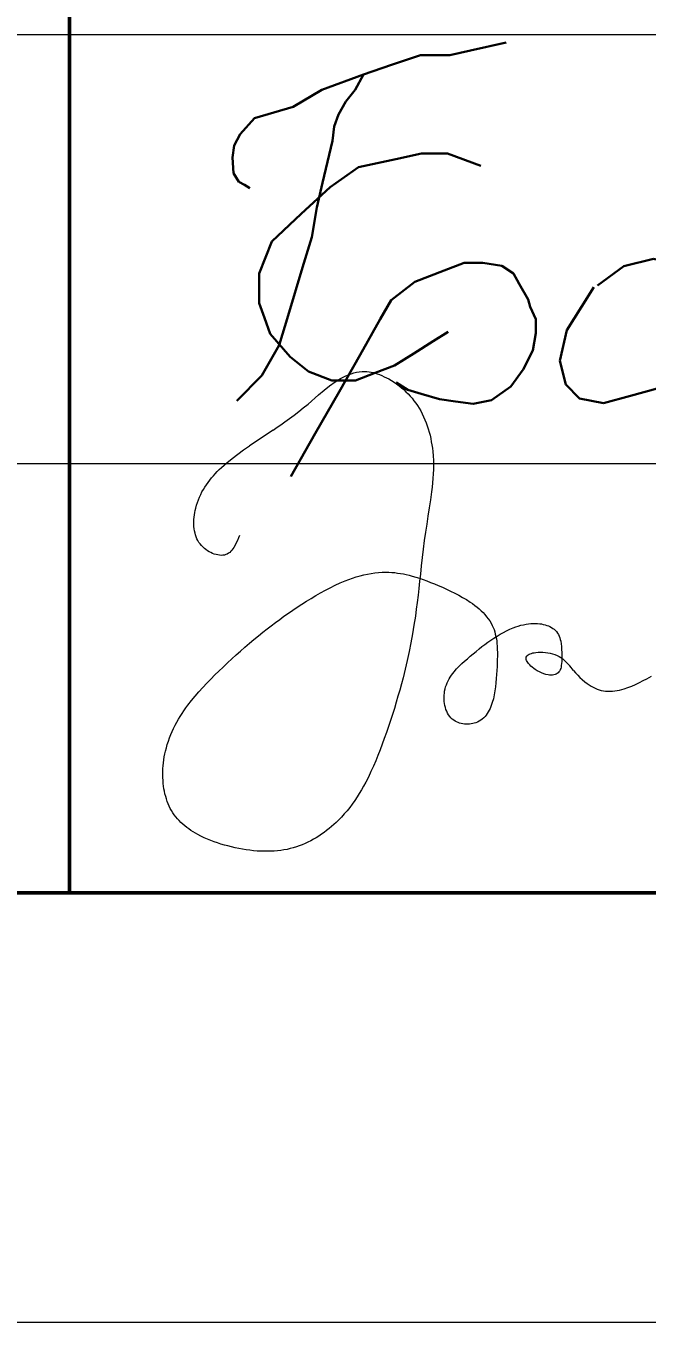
# Model space of a CAD drawing. Header units: millimetres. Extents: x 30169 to 203393, y 1026 to 13462.
# Drawn here: x 139463 to 139753, y 1026 to 1630 of the extents above; entities that cross this region are included whole.
import ezdxf
from ezdxf import colors
from ezdxf.entities.mleader import LeaderData, LeaderLine
from ezdxf.math import Vec2, Vec3

# ---------------------------------------------------------------- set-up
doc = ezdxf.new("R2010")
doc.units = ezdxf.units.MM
for name, color, linetype, lineweight in [('4.4.4._Сэндвич', 252, 'Continuous', 53), ('5', 7, 'Continuous', 13), ('RC-Выноски', 7, 'Continuous', 0)]:
    doc.layers.add(name, color=color, linetype=linetype, lineweight=lineweight)
doc.layers.add('STANDARD', color=18, linetype='Continuous', lineweight=25, true_color=0x000000)
doc.styles.add('RubezhCAD', font='arial.ttf', dxfattribs={"width": 0.8})

# ---------------------------------------------------------------- blocks, each defined once
blk = doc.blocks.new('подпись Громов')
at = {"color": 0, "lineweight": 30, "ltscale": 1000}
for p, q in [((4.928, 4.827), (4.521, 4.736)), ((3.946, 4.683), (3.615, 4.571)), ((4.283, 4.683), (3.946, 4.683)), ((4.521, 4.736), (4.283, 4.683)), ((3.294, 4.462), (2.816, 4.287)), ((3.294, 4.462), (3.197, 4.287)), ((3.615, 4.571), (3.294, 4.462)), ((12.945, 4.235), (13.098, 4.328)), ((13.098, 4.328), (13.235, 4.361)), ((13.346, 4.346), (13.453, 4.29)), ((2.816, 4.287), (2.488, 4.092)), ((3.197, 4.287), (3.092, 4.153)), ((12.777, 4.134), (12.945, 4.235)), ((13.453, 4.29), (13.521, 4.234)), ((13.521, 4.234), (13.58, 4.117)), ((2.488, 4.092), (2.041, 3.96)), ((3.092, 4.153), (3.005, 4.005)), ((12.588, 3.864), (12.777, 4.134)), ((13.58, 4.117), (13.602, 3.995)), ((2.041, 3.96), (1.877, 3.777)), ((2.957, 3.864), (2.937, 3.7)), ((3.005, 4.005), (2.957, 3.864)), ((13.587, 3.868), (13.55, 3.732)), ((13.602, 3.995), (13.587, 3.868)), ((1.877, 3.777), (1.808, 3.648)), ((12.286, 3.435), (12.588, 3.864)), ((13.55, 3.732), (13.502, 3.584)), ((1.808, 3.648), (1.789, 3.509)), ((2.937, 3.7), (2.881, 3.462)), ((13.502, 3.584), (13.454, 3.45)), ((1.789, 3.509), (1.803, 3.332)), ((2.881, 3.462), (2.823, 3.218)), ((3.662, 3.491), (3.236, 3.398)), ((3.959, 3.556), (3.662, 3.491)), ((4.257, 3.556), (3.959, 3.556)), ((4.637, 3.415), (4.257, 3.556)), ((12.184, 3.034), (12.286, 3.435)), ((13.454, 3.45), (13.408, 3.278)), ((1.803, 3.332), (1.862, 3.232)), ((3.236, 3.398), (2.909, 3.171)), ((13.408, 3.278), (13.317, 2.992)), ((1.862, 3.232), (1.927, 3.195)), ((1.927, 3.195), (1.988, 3.159)), ((2.909, 3.171), (2.578, 2.863)), ((2.823, 3.218), (2.756, 2.936)), ((12.076, 2.714), (12.184, 3.034)), ((13.317, 2.992), (13.197, 2.728)), ((2.578, 2.863), (2.241, 2.548)), ((2.756, 2.936), (2.702, 2.598)), ((12.039, 2.456), (12.076, 2.714)), ((13.197, 2.728), (13.061, 2.49)), ((2.241, 2.548), (2.096, 2.181)), ((2.702, 2.598), (2.595, 2.248)), ((11.995, 2.113), (12.039, 2.456)), ((12.936, 2.39), (12.781, 2.178)), ((13.061, 2.49), (12.936, 2.39)), ((2.595, 2.248), (2.427, 1.7)), ((4.217, 2.213), (4.448, 2.303)), ((4.448, 2.303), (4.661, 2.303)), ((4.661, 2.303), (4.878, 2.268)), ((4.878, 2.268), (5.013, 2.181)), ((5.979, 2.044), (6.281, 2.263)), ((6.281, 2.263), (6.621, 2.347)), ((6.621, 2.347), (6.934, 2.273)), ((6.934, 2.273), (7.106, 2.086)), ((10.079, 2.117), (10.265, 2.286)), ((10.265, 2.286), (10.537, 2.286)), ((10.537, 2.286), (10.865, 2.217)), ((2.096, 2.181), (2.096, 1.84)), ((3.609, 1.873), (3.88, 2.083)), ((3.88, 2.083), (4.217, 2.213)), ((5.013, 2.181), (5.079, 2.062)), ((7.106, 2.086), (7.18, 1.868)), ((7.828, 2.003), (8.023, 2.212)), ((8.023, 2.212), (8.079, 0.723)), ((8.713, 1.858), (8.937, 2.11)), ((8.937, 2.11), (9.002, 0.313)), ((9.88, 1.936), (10.079, 2.117)), ((10.865, 2.217), (10.977, 2.041)), ((11.945, 1.897), (11.995, 2.113)), ((12.781, 2.178), (12.495, 1.926)), ((5.079, 2.062), (5.18, 1.881)), ((5.792, 1.798), (5.934, 2.022)), ((7.647, 1.808), (7.828, 2.003)), ((9.763, 1.531), (9.88, 1.936)), ((10.977, 2.041), (11.047, 1.724)), ((12.813, 2.073), (12.667, 2.053)), ((12.894, 2.073), (12.813, 2.073)), ((13.04, 2.036), (12.894, 2.073)), ((13.112, 1.978), (13.04, 2.036)), ((13.219, 1.893), (13.112, 1.978)), ((2.096, 1.84), (2.156, 1.673)), ((3.485, 1.656), (3.609, 1.873)), ((5.18, 1.881), (5.206, 1.797)), ((5.206, 1.797), (5.27, 1.656)), ((5.625, 1.532), (5.792, 1.798)), ((7.18, 1.868), (7.18, 1.56)), ((7.511, 1.505), (7.647, 1.808)), ((8.638, 1.528), (8.713, 1.858)), ((11.945, 1.627), (11.945, 1.897)), ((12.495, 1.926), (12.261, 1.721)), ((13.288, 1.782), (13.219, 1.893)), ((2.156, 1.673), (2.222, 1.49)), ((2.427, 1.7), (2.326, 1.358)), ((3.254, 1.249), (3.485, 1.656)), ((5.27, 1.656), (5.27, 1.496)), ((11.047, 1.724), (11.047, 1.443)), ((12.261, 1.721), (12.023, 1.448)), ((13.359, 1.667), (13.288, 1.782)), ((13.398, 1.557), (13.359, 1.667)), ((2.222, 1.49), (2.452, 1.225)), ((4.092, 1.403), (4.266, 1.512)), ((5.27, 1.496), (5.236, 1.297)), ((5.545, 1.179), (5.625, 1.532)), ((7.18, 1.56), (7.115, 1.286)), ((7.353, 1.151), (7.511, 1.505)), ((8.443, 1.151), (8.638, 1.528)), ((9.686, 1.267), (9.763, 1.531)), ((13.414, 1.46), (13.398, 1.557)), ((2.326, 1.358), (2.128, 1.01)), ((3.87, 1.264), (4.092, 1.403)), ((11.047, 1.443), (10.966, 1.177)), ((12.023, 1.448), (11.866, 1.268)), ((13.382, 1.32), (13.394, 1.375)), ((13.394, 1.375), (13.414, 1.46)), ((2.452, 1.225), (2.662, 1.055)), ((3.012, 0.825), (3.254, 1.249)), ((3.648, 1.125), (3.87, 1.264)), ((5.236, 1.297), (5.123, 1.079)), ((7.115, 1.286), (6.92, 1.011)), ((9.686, 0.951), (9.686, 1.267)), ((11.866, 1.268), (11.823, 1.121)), ((13.313, 1.126), (13.343, 1.206)), ((13.343, 1.206), (13.382, 1.32)), ((2.662, 1.055), (2.928, 0.953)), ((3.427, 1.04), (3.648, 1.125)), ((5.123, 1.079), (4.982, 0.883)), ((5.615, 0.909), (5.545, 1.179)), ((7.106, 0.853), (7.353, 1.151)), ((8.079, 0.723), (8.443, 1.151)), ((10.966, 1.177), (10.874, 1.005)), ((11.823, 1.121), (11.733, 0.973)), ((13.279, 1.039), (13.313, 1.126)), ((2.128, 1.01), (1.84, 0.722)), ((2.928, 0.953), (3.203, 0.953)), ((3.203, 0.953), (3.427, 1.04)), ((3.802, 0.847), (3.667, 0.932)), ((5.769, 0.746), (5.615, 0.909)), ((6.92, 1.011), (6.663, 0.862)), ((9.851, 0.763), (9.686, 0.951)), ((10.874, 1.005), (10.767, 0.846)), ((11.733, 0.973), (11.733, 0.876)), ((13.025, 0.805), (13.218, 0.952)), ((13.218, 0.952), (13.279, 1.039)), ((2.74, 0.347), (3.012, 0.825)), ((3.956, 0.801), (3.802, 0.847)), ((4.165, 0.738), (3.956, 0.801)), ((4.982, 0.883), (4.761, 0.727)), ((6.047, 0.694), (5.769, 0.746)), ((6.356, 0.778), (6.047, 0.694)), ((6.663, 0.862), (6.356, 0.778)), ((9.922, 0.645), (9.851, 0.763)), ((10.767, 0.846), (10.635, 0.693)), ((11.733, 0.876), (11.781, 0.735)), ((12.783, 0.723), (12.923, 0.77)), ((12.923, 0.77), (13.025, 0.805)), ((4.349, 0.713), (4.165, 0.738)), ((4.55, 0.685), (4.349, 0.713)), ((4.761, 0.727), (4.55, 0.685)), ((10.015, 0.598), (9.922, 0.645)), ((10.142, 0.576), (10.015, 0.598)), ((10.435, 0.618), (10.322, 0.576)), ((10.635, 0.693), (10.435, 0.618)), ((11.781, 0.735), (11.912, 0.673)), ((11.912, 0.673), (12.057, 0.629)), ((12.057, 0.629), (12.171, 0.61)), ((12.171, 0.61), (12.269, 0.61)), ((12.269, 0.61), (12.359, 0.624)), ((12.359, 0.624), (12.545, 0.653)), ((12.545, 0.653), (12.668, 0.689)), ((12.668, 0.689), (12.783, 0.723)), ((10.322, 0.576), (10.142, 0.576)), ((2.459, -0.146), (2.74, 0.347))]:
    blk.add_line(p, q, dxfattribs=at)
blk = doc.blocks.new('*U297')
at = {"lineweight": 0}
blk.add_lwpolyline([(-415, -5), (5, -5), (5, 292), (-415, 292)], close=True, dxfattribs=at)
at = {"color": 0, "linetype": 'Continuous', "lineweight": 50}
blk.add_lwpolyline([(-395, 287), (0, 287), (0, 0), (-395, 0)], close=True, dxfattribs=at)
at = {"layer": 'STANDARD', "color": 0, "linetype": 'Continuous', "lineweight": 50}
blk.add_line((-145, 0), (-145, 55), dxfattribs=at)
at = {"layer": 'STANDARD', "color": 0, "linetype": 'Continuous', "lineweight": 13}
for p, q in [((-185, 10), (-120, 10)), ((-185, 5), (-120, 5)), ((0, 0), (-185, 0))]:
    blk.add_line(p, q, dxfattribs=at)
at = {"layer": 'STANDARD', "color": 5, "linetype": 'Continuous', "lineweight": 18}
for p, q in [((-141.749, 6.036), (-141.718, 6.048)), ((-141.718, 6.048), (-141.686, 6.057)), ((-141.686, 6.057), (-141.654, 6.065)), ((-141.654, 6.065), (-141.622, 6.07)), ((-141.622, 6.07), (-141.589, 6.073)), ((-141.589, 6.073), (-141.556, 6.073)), ((-141.556, 6.073), (-141.533, 6.072)), ((-141.533, 6.072), (-141.509, 6.069)), ((-141.509, 6.069), (-141.486, 6.065)), ((-141.486, 6.065), (-141.462, 6.06)), ((-141.462, 6.06), (-141.439, 6.054)), ((-141.439, 6.054), (-141.415, 6.047)), ((-141.415, 6.047), (-141.387, 6.037)), ((-142.032, 5.854), (-141.968, 5.905)), ((-141.968, 5.905), (-141.902, 5.952)), ((-141.902, 5.952), (-141.872, 5.971)), ((-141.872, 5.971), (-141.842, 5.99)), ((-141.842, 5.99), (-141.811, 6.007)), ((-141.811, 6.007), (-141.781, 6.022)), ((-141.781, 6.022), (-141.749, 6.036)), ((-141.387, 6.037), (-141.359, 6.026)), ((-141.359, 6.026), (-141.332, 6.013)), ((-141.332, 6.013), (-141.305, 6)), ((-141.305, 6), (-141.278, 5.986)), ((-141.278, 5.986), (-141.247, 5.968)), ((-141.247, 5.968), (-141.217, 5.949)), ((-141.217, 5.949), (-141.188, 5.929)), ((-141.188, 5.929), (-141.159, 5.907)), ((-141.159, 5.907), (-141.132, 5.885)), ((-142.096, 5.801), (-142.22, 5.694)), ((-142.096, 5.801), (-142.032, 5.854)), ((-141.132, 5.885), (-141.105, 5.862)), ((-141.105, 5.862), (-141.079, 5.838)), ((-141.079, 5.838), (-141.054, 5.813)), ((-141.054, 5.813), (-141.03, 5.787)), ((-141.03, 5.787), (-141.008, 5.761)), ((-141.008, 5.761), (-140.986, 5.733)), ((-142.383, 5.565), (-142.329, 5.607)), ((-142.329, 5.607), (-142.275, 5.65)), ((-142.275, 5.65), (-142.22, 5.694)), ((-140.986, 5.733), (-140.965, 5.705)), ((-140.965, 5.705), (-140.945, 5.676)), ((-140.945, 5.676), (-140.926, 5.647)), ((-140.926, 5.647), (-140.907, 5.614)), ((-140.907, 5.614), (-140.89, 5.58)), ((-142.581, 5.423), (-142.536, 5.454)), ((-142.536, 5.454), (-142.491, 5.486)), ((-142.491, 5.486), (-142.437, 5.525)), ((-142.437, 5.525), (-142.383, 5.565)), ((-140.89, 5.58), (-140.873, 5.546)), ((-140.873, 5.546), (-140.858, 5.511)), ((-140.858, 5.511), (-140.844, 5.476)), ((-140.844, 5.476), (-140.831, 5.44)), ((-140.831, 5.44), (-140.819, 5.404)), ((-142.627, 5.391), (-142.902, 5.206)), ((-142.627, 5.391), (-142.581, 5.423)), ((-140.819, 5.404), (-140.808, 5.367)), ((-140.808, 5.367), (-140.798, 5.33)), ((-140.798, 5.33), (-140.79, 5.293)), ((-140.79, 5.293), (-140.783, 5.255)), ((-143.038, 5.111), (-142.971, 5.159)), ((-142.971, 5.159), (-142.902, 5.206)), ((-140.783, 5.255), (-140.776, 5.218)), ((-140.776, 5.218), (-140.771, 5.18)), ((-140.771, 5.18), (-140.766, 5.142)), ((-140.766, 5.142), (-140.762, 5.09)), ((-143.229, 4.954), (-143.168, 5.008)), ((-143.168, 5.008), (-143.104, 5.061)), ((-143.104, 5.061), (-143.038, 5.111)), ((-140.762, 5.09), (-140.759, 5.037)), ((-140.759, 5.037), (-140.758, 4.985)), ((-140.758, 4.985), (-140.759, 4.933)), ((-143.365, 4.807), (-143.345, 4.833)), ((-143.345, 4.833), (-143.323, 4.858)), ((-143.323, 4.858), (-143.301, 4.883)), ((-143.301, 4.883), (-143.278, 4.907)), ((-143.278, 4.907), (-143.254, 4.93)), ((-143.254, 4.93), (-143.229, 4.954)), ((-140.761, 4.881), (-140.764, 4.828)), ((-140.759, 4.933), (-140.761, 4.881)), ((-143.456, 4.67), (-143.44, 4.698)), ((-143.44, 4.698), (-143.423, 4.726)), ((-143.423, 4.726), (-143.405, 4.754)), ((-143.405, 4.754), (-143.385, 4.781)), ((-143.385, 4.781), (-143.365, 4.807)), ((-140.773, 4.724), (-140.78, 4.672)), ((-140.768, 4.776), (-140.773, 4.724)), ((-140.764, 4.828), (-140.768, 4.776)), ((-143.52, 4.516), (-143.51, 4.548)), ((-143.51, 4.548), (-143.498, 4.58)), ((-143.498, 4.58), (-143.485, 4.61)), ((-143.485, 4.61), (-143.471, 4.64)), ((-143.471, 4.64), (-143.456, 4.67)), ((-140.792, 4.578), (-140.807, 4.484)), ((-140.78, 4.672), (-140.792, 4.578)), ((-143.548, 4.375), (-143.545, 4.403)), ((-143.545, 4.403), (-143.541, 4.43)), ((-143.541, 4.43), (-143.535, 4.456)), ((-143.535, 4.456), (-143.529, 4.483)), ((-143.529, 4.483), (-143.52, 4.516)), ((-140.822, 4.39), (-140.837, 4.296)), ((-140.807, 4.484), (-140.822, 4.39)), ((-143.552, 4.321), (-143.551, 4.348)), ((-143.551, 4.293), (-143.552, 4.321)), ((-143.551, 4.348), (-143.548, 4.375)), ((-143.55, 4.266), (-143.551, 4.293)), ((-143.547, 4.239), (-143.55, 4.266)), ((-143.543, 4.216), (-143.547, 4.239)), ((-140.837, 4.296), (-140.852, 4.202)), ((-143.537, 4.192), (-143.543, 4.216)), ((-143.531, 4.169), (-143.537, 4.192)), ((-143.523, 4.147), (-143.531, 4.169)), ((-143.514, 4.125), (-143.523, 4.147)), ((-143.503, 4.104), (-143.514, 4.125)), ((-143.491, 4.083), (-143.503, 4.104)), ((-143.477, 4.064), (-143.491, 4.083)), ((-143.042, 4.105), (-143.056, 4.077)), ((-143.03, 4.134), (-143.042, 4.105)), ((-143.017, 4.163), (-143.03, 4.134)), ((-140.866, 4.103), (-140.878, 4.005)), ((-140.852, 4.202), (-140.866, 4.103)), ((-143.461, 4.045), (-143.477, 4.064)), ((-143.444, 4.027), (-143.461, 4.045)), ((-143.428, 4.012), (-143.444, 4.027)), ((-143.41, 3.999), (-143.428, 4.012)), ((-143.392, 3.986), (-143.41, 3.999)), ((-143.373, 3.974), (-143.392, 3.986)), ((-143.353, 3.964), (-143.373, 3.974)), ((-143.333, 3.954), (-143.353, 3.964)), ((-143.313, 3.947), (-143.333, 3.954)), ((-143.292, 3.94), (-143.313, 3.947)), ((-143.272, 3.936), (-143.292, 3.94)), ((-143.252, 3.933), (-143.272, 3.936)), ((-143.232, 3.931), (-143.252, 3.933)), ((-143.213, 3.932), (-143.232, 3.931)), ((-143.195, 3.935), (-143.213, 3.932)), ((-143.177, 3.94), (-143.195, 3.935)), ((-143.161, 3.947), (-143.177, 3.94)), ((-143.146, 3.956), (-143.161, 3.947)), ((-143.132, 3.966), (-143.146, 3.956)), ((-143.119, 3.979), (-143.132, 3.966)), ((-143.107, 3.993), (-143.119, 3.979)), ((-143.095, 4.008), (-143.107, 3.993)), ((-143.084, 4.025), (-143.095, 4.008)), ((-143.069, 4.05), (-143.084, 4.025)), ((-143.056, 4.077), (-143.069, 4.05)), ((-140.878, 4.005), (-140.89, 3.907)), ((-140.901, 3.809), (-140.911, 3.711)), ((-140.89, 3.907), (-140.901, 3.809)), ((-141.844, 3.61), (-141.786, 3.635)), ((-141.786, 3.635), (-141.743, 3.651)), ((-141.743, 3.651), (-141.7, 3.666)), ((-141.7, 3.666), (-141.657, 3.68)), ((-141.657, 3.68), (-141.614, 3.693)), ((-141.614, 3.693), (-141.571, 3.704)), ((-141.571, 3.704), (-141.527, 3.714)), ((-141.527, 3.714), (-141.484, 3.722)), ((-141.484, 3.722), (-141.441, 3.728)), ((-141.441, 3.728), (-141.397, 3.733)), ((-141.397, 3.733), (-141.354, 3.735)), ((-141.354, 3.735), (-141.31, 3.736)), ((-141.31, 3.736), (-141.277, 3.735)), ((-141.277, 3.735), (-141.243, 3.733)), ((-141.243, 3.733), (-141.21, 3.73)), ((-141.21, 3.73), (-141.176, 3.726)), ((-141.176, 3.726), (-141.143, 3.721)), ((-141.143, 3.721), (-141.109, 3.715)), ((-141.109, 3.715), (-141.075, 3.708)), ((-141.075, 3.708), (-141.042, 3.7)), ((-141.042, 3.7), (-141.008, 3.691)), ((-141.008, 3.691), (-140.965, 3.678)), ((-140.965, 3.678), (-140.922, 3.665)), ((-140.92, 3.629), (-140.929, 3.547)), ((-140.922, 3.665), (-140.878, 3.65)), ((-140.911, 3.711), (-140.92, 3.629)), ((-140.878, 3.65), (-140.834, 3.634)), ((-140.834, 3.634), (-140.791, 3.617)), ((-142.129, 3.463), (-142.073, 3.495)), ((-142.073, 3.495), (-142.017, 3.526)), ((-142.017, 3.526), (-141.96, 3.555)), ((-141.96, 3.555), (-141.902, 3.584)), ((-141.902, 3.584), (-141.844, 3.61)), ((-140.929, 3.547), (-140.938, 3.466)), ((-140.791, 3.617), (-140.747, 3.599)), ((-140.747, 3.599), (-140.702, 3.581)), ((-140.702, 3.581), (-140.654, 3.56)), ((-140.654, 3.56), (-140.606, 3.538)), ((-140.606, 3.538), (-140.558, 3.516)), ((-140.558, 3.516), (-140.51, 3.492)), ((-140.51, 3.492), (-140.463, 3.468)), ((-142.397, 3.293), (-142.345, 3.328)), ((-142.345, 3.328), (-142.292, 3.363)), ((-142.292, 3.363), (-142.239, 3.397)), ((-142.239, 3.397), (-142.184, 3.43)), ((-142.184, 3.43), (-142.129, 3.463)), ((-140.948, 3.384), (-140.958, 3.303)), ((-140.938, 3.466), (-140.948, 3.384)), ((-140.463, 3.468), (-140.418, 3.442)), ((-140.418, 3.442), (-140.373, 3.416)), ((-140.373, 3.416), (-140.33, 3.388)), ((-140.33, 3.388), (-140.302, 3.369)), ((-140.302, 3.369), (-140.276, 3.349)), ((-140.276, 3.349), (-140.25, 3.328)), ((-140.25, 3.328), (-140.225, 3.307)), ((-142.6, 3.149), (-142.55, 3.186)), ((-142.55, 3.186), (-142.5, 3.222)), ((-142.5, 3.222), (-142.449, 3.258)), ((-142.449, 3.258), (-142.397, 3.293)), ((-140.969, 3.222), (-140.985, 3.119)), ((-140.958, 3.303), (-140.969, 3.222)), ((-140.225, 3.307), (-140.202, 3.286)), ((-140.202, 3.286), (-140.179, 3.264)), ((-140.179, 3.264), (-140.158, 3.241)), ((-140.158, 3.241), (-140.138, 3.217)), ((-140.138, 3.217), (-140.119, 3.193)), ((-140.119, 3.193), (-140.102, 3.168)), ((-142.798, 2.994), (-142.745, 3.037)), ((-142.745, 3.037), (-142.697, 3.075)), ((-142.697, 3.075), (-142.649, 3.112)), ((-142.649, 3.112), (-142.6, 3.149)), ((-140.985, 3.119), (-141.002, 3.016)), ((-140.102, 3.168), (-140.087, 3.142)), ((-140.087, 3.142), (-140.073, 3.116)), ((-140.073, 3.116), (-140.062, 3.091)), ((-140.062, 3.091), (-140.052, 3.066)), ((-140.052, 3.066), (-140.044, 3.041)), ((-140.044, 3.041), (-140.037, 3.014)), ((-139.98, 3.012), (-139.943, 3.033)), ((-139.943, 3.033), (-139.906, 3.052)), ((-139.906, 3.052), (-139.867, 3.07)), ((-139.867, 3.07), (-139.828, 3.086)), ((-139.828, 3.086), (-139.798, 3.097)), ((-139.798, 3.097), (-139.769, 3.108)), ((-139.769, 3.108), (-139.739, 3.117)), ((-139.739, 3.117), (-139.708, 3.124)), ((-139.708, 3.124), (-139.677, 3.131)), ((-139.677, 3.131), (-139.651, 3.135)), ((-139.651, 3.135), (-139.625, 3.137)), ((-139.625, 3.137), (-139.599, 3.139)), ((-139.599, 3.139), (-139.572, 3.139)), ((-139.572, 3.139), (-139.545, 3.138)), ((-139.545, 3.138), (-139.518, 3.135)), ((-139.518, 3.135), (-139.498, 3.132)), ((-139.498, 3.132), (-139.478, 3.127)), ((-139.478, 3.127), (-139.457, 3.122)), ((-139.457, 3.122), (-139.438, 3.116)), ((-139.438, 3.116), (-139.419, 3.109)), ((-139.419, 3.109), (-139.4, 3.101)), ((-139.4, 3.101), (-139.383, 3.091)), ((-139.383, 3.091), (-139.366, 3.081)), ((-139.366, 3.081), (-139.351, 3.07)), ((-139.351, 3.07), (-139.337, 3.057)), ((-139.337, 3.057), (-139.324, 3.043)), ((-139.324, 3.043), (-139.312, 3.027)), ((-139.312, 3.027), (-139.302, 3.009)), ((-142.955, 2.862), (-142.903, 2.907)), ((-142.903, 2.907), (-142.851, 2.951)), ((-142.851, 2.951), (-142.798, 2.994)), ((-141.021, 2.913), (-141.042, 2.81)), ((-141.002, 3.016), (-141.021, 2.913)), ((-140.193, 2.868), (-140.158, 2.894)), ((-140.158, 2.894), (-140.124, 2.92)), ((-140.124, 2.92), (-140.088, 2.944)), ((-140.088, 2.944), (-140.053, 2.968)), ((-140.053, 2.968), (-140.017, 2.991)), ((-140.037, 3.014), (-140.031, 2.988)), ((-140.031, 2.988), (-140.025, 2.96)), ((-140.025, 2.96), (-140.021, 2.932)), ((-140.021, 2.932), (-140.018, 2.904)), ((-140.018, 2.904), (-140.016, 2.875)), ((-140.017, 2.991), (-139.98, 3.012)), ((-140.016, 2.875), (-140.014, 2.837)), ((-139.302, 3.009), (-139.293, 2.991)), ((-139.293, 2.991), (-139.286, 2.972)), ((-139.286, 2.972), (-139.28, 2.952)), ((-139.28, 2.952), (-139.275, 2.931)), ((-139.275, 2.931), (-139.27, 2.9)), ((-139.27, 2.9), (-139.266, 2.868)), ((-143.159, 2.678), (-143.108, 2.725)), ((-143.108, 2.725), (-143.057, 2.771)), ((-143.057, 2.771), (-143.006, 2.817)), ((-143.006, 2.817), (-142.955, 2.862)), ((-141.042, 2.81), (-141.064, 2.708)), ((-140.395, 2.699), (-140.362, 2.728)), ((-140.362, 2.728), (-140.329, 2.757)), ((-140.329, 2.757), (-140.295, 2.785)), ((-140.295, 2.785), (-140.261, 2.813)), ((-140.261, 2.813), (-140.227, 2.841)), ((-140.227, 2.841), (-140.193, 2.868)), ((-140.014, 2.718), (-140.015, 2.677)), ((-140.014, 2.837), (-140.013, 2.798)), ((-140.013, 2.759), (-140.014, 2.718)), ((-140.013, 2.798), (-140.013, 2.759)), ((-139.678, 2.737), (-139.676, 2.747)), ((-139.678, 2.727), (-139.678, 2.737)), ((-139.676, 2.717), (-139.678, 2.727)), ((-139.676, 2.747), (-139.671, 2.757)), ((-139.671, 2.757), (-139.664, 2.765)), ((-139.664, 2.765), (-139.655, 2.773)), ((-139.655, 2.773), (-139.644, 2.779)), ((-139.644, 2.779), (-139.631, 2.785)), ((-139.631, 2.785), (-139.617, 2.79)), ((-139.617, 2.79), (-139.601, 2.795)), ((-139.601, 2.795), (-139.584, 2.798)), ((-139.584, 2.798), (-139.566, 2.801)), ((-139.566, 2.801), (-139.539, 2.803)), ((-139.539, 2.803), (-139.511, 2.804)), ((-139.511, 2.804), (-139.482, 2.804)), ((-139.482, 2.804), (-139.452, 2.801)), ((-139.452, 2.801), (-139.424, 2.798)), ((-139.424, 2.798), (-139.396, 2.792)), ((-139.396, 2.792), (-139.369, 2.786)), ((-139.369, 2.786), (-139.342, 2.777)), ((-139.342, 2.777), (-139.316, 2.766)), ((-139.316, 2.766), (-139.293, 2.754)), ((-139.293, 2.754), (-139.272, 2.74)), ((-139.272, 2.74), (-139.251, 2.726)), ((-139.266, 2.868), (-139.264, 2.835)), ((-139.264, 2.835), (-139.263, 2.801)), ((-139.263, 2.801), (-139.262, 2.766)), ((-139.262, 2.742), (-139.263, 2.718)), ((-139.263, 2.718), (-139.263, 2.694)), ((-139.262, 2.766), (-139.262, 2.742)), ((-139.251, 2.726), (-139.233, 2.71)), ((-143.306, 2.538), (-143.258, 2.584)), ((-143.258, 2.584), (-143.209, 2.631)), ((-143.209, 2.631), (-143.159, 2.678)), ((-141.088, 2.606), (-141.113, 2.504)), ((-141.064, 2.708), (-141.088, 2.606)), ((-140.533, 2.556), (-140.517, 2.576)), ((-140.517, 2.576), (-140.489, 2.608)), ((-140.489, 2.608), (-140.459, 2.64)), ((-140.459, 2.64), (-140.428, 2.67)), ((-140.428, 2.67), (-140.395, 2.699)), ((-140.02, 2.592), (-140.023, 2.544)), ((-140.017, 2.635), (-140.02, 2.592)), ((-140.015, 2.677), (-140.017, 2.635)), ((-139.672, 2.705), (-139.676, 2.717)), ((-139.666, 2.694), (-139.672, 2.705)), ((-139.658, 2.682), (-139.666, 2.694)), ((-139.649, 2.67), (-139.658, 2.682)), ((-139.636, 2.656), (-139.649, 2.67)), ((-139.622, 2.642), (-139.636, 2.656)), ((-139.606, 2.628), (-139.622, 2.642)), ((-139.589, 2.614), (-139.606, 2.628)), ((-139.572, 2.602), (-139.589, 2.614)), ((-139.548, 2.586), (-139.572, 2.602)), ((-139.523, 2.573), (-139.548, 2.586)), ((-139.498, 2.562), (-139.523, 2.573)), ((-139.296, 2.573), (-139.305, 2.563)), ((-139.287, 2.586), (-139.296, 2.573)), ((-139.281, 2.6), (-139.287, 2.586)), ((-139.275, 2.615), (-139.281, 2.6)), ((-139.271, 2.631), (-139.275, 2.615)), ((-139.268, 2.649), (-139.271, 2.631)), ((-139.265, 2.671), (-139.268, 2.649)), ((-139.263, 2.694), (-139.265, 2.671)), ((-139.233, 2.71), (-139.215, 2.693)), ((-139.215, 2.693), (-139.191, 2.668)), ((-139.191, 2.668), (-139.169, 2.643)), ((-139.125, 2.589), (-139.169, 2.643)), ((-139.125, 2.589), (-139.102, 2.563)), ((-143.447, 2.393), (-143.401, 2.442)), ((-143.401, 2.442), (-143.354, 2.49)), ((-143.354, 2.49), (-143.306, 2.538)), ((-141.132, 2.433), (-141.151, 2.362)), ((-141.113, 2.504), (-141.132, 2.433)), ((-140.616, 2.4), (-140.607, 2.424)), ((-140.607, 2.424), (-140.598, 2.448)), ((-140.598, 2.448), (-140.587, 2.471)), ((-140.587, 2.471), (-140.575, 2.493)), ((-140.575, 2.493), (-140.562, 2.514)), ((-140.562, 2.514), (-140.548, 2.535)), ((-140.548, 2.535), (-140.533, 2.556)), ((-140.031, 2.448), (-140.036, 2.4)), ((-140.026, 2.496), (-140.031, 2.448)), ((-140.023, 2.544), (-140.026, 2.496)), ((-139.473, 2.552), (-139.498, 2.562)), ((-139.448, 2.545), (-139.473, 2.552)), ((-139.423, 2.539), (-139.448, 2.545)), ((-139.405, 2.537), (-139.423, 2.539)), ((-139.388, 2.536), (-139.405, 2.537)), ((-139.372, 2.537), (-139.388, 2.536)), ((-139.356, 2.539), (-139.372, 2.537)), ((-139.341, 2.542), (-139.356, 2.539)), ((-139.328, 2.547), (-139.341, 2.542)), ((-139.316, 2.554), (-139.328, 2.547)), ((-139.305, 2.563), (-139.316, 2.554)), ((-139.102, 2.563), (-139.077, 2.535)), ((-139.077, 2.535), (-139.051, 2.509)), ((-139.051, 2.509), (-139.023, 2.484)), ((-139.023, 2.484), (-138.995, 2.46)), ((-138.995, 2.46), (-138.965, 2.437)), ((-138.965, 2.437), (-138.943, 2.422)), ((-138.943, 2.422), (-138.921, 2.408)), ((-138.446, 2.408), (-138.402, 2.428)), ((-138.402, 2.428), (-138.357, 2.449)), ((-138.357, 2.449), (-138.313, 2.472)), ((-138.313, 2.472), (-138.27, 2.495)), ((-138.27, 2.495), (-138.215, 2.526)), ((-143.579, 2.24), (-143.536, 2.292)), ((-143.536, 2.292), (-143.492, 2.343)), ((-143.492, 2.343), (-143.447, 2.393)), ((-141.172, 2.291), (-141.192, 2.22)), ((-141.151, 2.362), (-141.172, 2.291)), ((-140.634, 2.278), (-140.633, 2.302)), ((-140.634, 2.254), (-140.634, 2.278)), ((-140.633, 2.302), (-140.631, 2.326)), ((-140.631, 2.326), (-140.628, 2.349)), ((-140.628, 2.349), (-140.622, 2.375)), ((-140.622, 2.375), (-140.616, 2.4)), ((-140.051, 2.306), (-140.06, 2.261)), ((-140.043, 2.352), (-140.051, 2.306)), ((-140.036, 2.4), (-140.043, 2.352)), ((-138.921, 2.408), (-138.898, 2.396)), ((-138.898, 2.396), (-138.875, 2.384)), ((-138.875, 2.384), (-138.852, 2.374)), ((-138.852, 2.374), (-138.828, 2.366)), ((-138.828, 2.366), (-138.804, 2.359)), ((-138.804, 2.359), (-138.778, 2.354)), ((-138.778, 2.354), (-138.752, 2.35)), ((-138.752, 2.35), (-138.725, 2.348)), ((-138.725, 2.348), (-138.699, 2.348)), ((-138.699, 2.348), (-138.672, 2.349)), ((-138.672, 2.349), (-138.645, 2.352)), ((-138.645, 2.352), (-138.618, 2.356)), ((-138.618, 2.356), (-138.591, 2.361)), ((-138.591, 2.361), (-138.564, 2.368)), ((-138.564, 2.368), (-138.537, 2.375)), ((-138.537, 2.375), (-138.491, 2.391)), ((-138.491, 2.391), (-138.446, 2.408)), ((-143.688, 2.089), (-143.666, 2.122)), ((-143.666, 2.122), (-143.643, 2.155)), ((-143.643, 2.155), (-143.619, 2.188)), ((-143.619, 2.188), (-143.579, 2.24)), ((-141.214, 2.149), (-141.236, 2.079)), ((-141.192, 2.22), (-141.214, 2.149)), ((-140.632, 2.23), (-140.634, 2.254)), ((-140.629, 2.206), (-140.632, 2.23)), ((-140.625, 2.182), (-140.629, 2.206)), ((-140.619, 2.159), (-140.625, 2.182)), ((-140.612, 2.137), (-140.619, 2.159)), ((-140.603, 2.115), (-140.612, 2.137)), ((-140.593, 2.094), (-140.603, 2.115)), ((-140.108, 2.128), (-140.119, 2.107)), ((-140.098, 2.149), (-140.108, 2.128)), ((-140.088, 2.171), (-140.098, 2.149)), ((-140.08, 2.194), (-140.088, 2.171)), ((-140.072, 2.218), (-140.08, 2.194)), ((-140.06, 2.261), (-140.072, 2.218)), ((-143.769, 1.952), (-143.75, 1.987)), ((-143.75, 1.987), (-143.73, 2.022)), ((-143.73, 2.022), (-143.71, 2.056)), ((-143.71, 2.056), (-143.688, 2.089)), ((-141.259, 2.008), (-141.283, 1.937)), ((-141.236, 2.079), (-141.259, 2.008)), ((-140.582, 2.075), (-140.593, 2.094)), ((-140.569, 2.056), (-140.582, 2.075)), ((-140.555, 2.039), (-140.569, 2.056)), ((-140.539, 2.024), (-140.555, 2.039)), ((-140.521, 2.01), (-140.539, 2.024)), ((-140.505, 2), (-140.521, 2.01)), ((-140.489, 1.991), (-140.505, 2)), ((-140.471, 1.984), (-140.489, 1.991)), ((-140.453, 1.978), (-140.471, 1.984)), ((-140.435, 1.973), (-140.453, 1.978)), ((-140.416, 1.969), (-140.435, 1.973)), ((-140.396, 1.967), (-140.416, 1.969)), ((-140.377, 1.966), (-140.396, 1.967)), ((-140.357, 1.965), (-140.377, 1.966)), ((-140.338, 1.966), (-140.357, 1.965)), ((-140.319, 1.968), (-140.338, 1.966)), ((-140.301, 1.971), (-140.319, 1.968)), ((-140.282, 1.976), (-140.301, 1.971)), ((-140.265, 1.981), (-140.282, 1.976)), ((-140.244, 1.989), (-140.265, 1.981)), ((-140.224, 1.999), (-140.244, 1.989)), ((-140.206, 2.01), (-140.224, 1.999)), ((-140.189, 2.023), (-140.206, 2.01)), ((-140.172, 2.038), (-140.189, 2.023)), ((-140.157, 2.053), (-140.172, 2.038)), ((-140.143, 2.07), (-140.157, 2.053)), ((-140.131, 2.088), (-140.143, 2.07)), ((-140.119, 2.107), (-140.131, 2.088)), ((-143.834, 1.806), (-143.819, 1.843)), ((-143.819, 1.843), (-143.803, 1.88)), ((-143.803, 1.88), (-143.787, 1.916)), ((-143.787, 1.916), (-143.769, 1.952)), ((-141.307, 1.867), (-141.332, 1.797)), ((-141.283, 1.937), (-141.307, 1.867)), ((-143.881, 1.651), (-143.871, 1.691)), ((-143.871, 1.691), (-143.86, 1.73)), ((-143.86, 1.73), (-143.848, 1.768)), ((-143.848, 1.768), (-143.834, 1.806)), ((-141.38, 1.667), (-141.405, 1.602)), ((-141.356, 1.732), (-141.38, 1.667)), ((-141.332, 1.797), (-141.356, 1.732)), ((-143.908, 1.481), (-143.905, 1.516)), ((-143.905, 1.516), (-143.9, 1.55)), ((-143.9, 1.55), (-143.895, 1.584)), ((-143.895, 1.584), (-143.889, 1.618)), ((-143.889, 1.618), (-143.881, 1.651)), ((-141.431, 1.538), (-141.458, 1.474)), ((-141.405, 1.602), (-141.431, 1.538)), ((-143.913, 1.378), (-143.912, 1.412)), ((-143.912, 1.343), (-143.913, 1.378)), ((-143.912, 1.412), (-143.911, 1.447)), ((-143.911, 1.447), (-143.908, 1.481)), ((-141.487, 1.412), (-141.517, 1.349)), ((-141.458, 1.474), (-141.487, 1.412)), ((-143.91, 1.309), (-143.912, 1.343)), ((-143.907, 1.275), (-143.91, 1.309)), ((-143.904, 1.244), (-143.907, 1.275)), ((-143.899, 1.213), (-143.904, 1.244)), ((-143.894, 1.183), (-143.899, 1.213)), ((-141.572, 1.244), (-141.596, 1.201)), ((-141.548, 1.288), (-141.572, 1.244)), ((-141.517, 1.349), (-141.548, 1.288)), ((-143.887, 1.153), (-143.894, 1.183)), ((-143.879, 1.123), (-143.887, 1.153)), ((-143.871, 1.094), (-143.879, 1.123)), ((-143.861, 1.066), (-143.871, 1.094)), ((-143.85, 1.038), (-143.861, 1.066)), ((-141.676, 1.075), (-141.704, 1.035)), ((-141.648, 1.117), (-141.676, 1.075)), ((-141.622, 1.158), (-141.648, 1.117)), ((-141.596, 1.201), (-141.622, 1.158)), ((-143.838, 1.011), (-143.85, 1.038)), ((-143.825, 0.984), (-143.838, 1.011)), ((-143.811, 0.959), (-143.825, 0.984)), ((-143.796, 0.934), (-143.811, 0.959)), ((-143.779, 0.909), (-143.796, 0.934)), ((-143.762, 0.886), (-143.779, 0.909)), ((-141.797, 0.919), (-141.83, 0.882)), ((-141.765, 0.957), (-141.797, 0.919)), ((-141.734, 0.995), (-141.765, 0.957)), ((-141.704, 1.035), (-141.734, 0.995)), ((-143.743, 0.863), (-143.762, 0.886)), ((-143.723, 0.841), (-143.743, 0.863)), ((-143.702, 0.82), (-143.723, 0.841)), ((-143.68, 0.8), (-143.702, 0.82)), ((-143.657, 0.78), (-143.68, 0.8)), ((-143.634, 0.762), (-143.657, 0.78)), ((-143.609, 0.744), (-143.634, 0.762)), ((-141.946, 0.772), (-141.975, 0.748)), ((-141.919, 0.796), (-141.946, 0.772)), ((-141.891, 0.821), (-141.919, 0.796)), ((-141.865, 0.846), (-141.891, 0.821)), ((-141.83, 0.882), (-141.865, 0.846)), ((-143.584, 0.726), (-143.609, 0.744)), ((-143.558, 0.71), (-143.584, 0.726)), ((-143.532, 0.694), (-143.558, 0.71)), ((-143.504, 0.679), (-143.532, 0.694)), ((-143.468, 0.66), (-143.504, 0.679)), ((-143.431, 0.642), (-143.468, 0.66)), ((-143.393, 0.626), (-143.431, 0.642)), ((-143.354, 0.61), (-143.393, 0.626)), ((-143.315, 0.595), (-143.354, 0.61)), ((-142.189, 0.606), (-142.222, 0.59)), ((-142.157, 0.624), (-142.189, 0.606)), ((-142.125, 0.642), (-142.157, 0.624)), ((-142.094, 0.662), (-142.125, 0.642)), ((-142.063, 0.682), (-142.094, 0.662)), ((-142.033, 0.703), (-142.063, 0.682)), ((-142.004, 0.725), (-142.033, 0.703)), ((-141.975, 0.748), (-142.004, 0.725)), ((-143.275, 0.582), (-143.315, 0.595)), ((-143.235, 0.569), (-143.275, 0.582)), ((-143.195, 0.557), (-143.235, 0.569)), ((-143.154, 0.546), (-143.195, 0.557)), ((-143.113, 0.536), (-143.154, 0.546)), ((-143.07, 0.526), (-143.113, 0.536)), ((-143.027, 0.517), (-143.07, 0.526)), ((-142.983, 0.509), (-143.027, 0.517)), ((-142.94, 0.502), (-142.983, 0.509)), ((-142.897, 0.496), (-142.94, 0.502)), ((-142.854, 0.491), (-142.897, 0.496)), ((-142.811, 0.487), (-142.854, 0.491)), ((-142.769, 0.485), (-142.811, 0.487)), ((-142.726, 0.484), (-142.769, 0.485)), ((-142.688, 0.484), (-142.726, 0.484)), ((-142.65, 0.485), (-142.688, 0.484)), ((-142.613, 0.487), (-142.65, 0.485)), ((-142.575, 0.49), (-142.613, 0.487)), ((-142.538, 0.495), (-142.575, 0.49)), ((-142.501, 0.5), (-142.538, 0.495)), ((-142.464, 0.507), (-142.501, 0.5)), ((-142.428, 0.516), (-142.464, 0.507)), ((-142.392, 0.525), (-142.428, 0.516)), ((-142.356, 0.536), (-142.392, 0.525)), ((-142.322, 0.548), (-142.356, 0.536)), ((-142.288, 0.561), (-142.322, 0.548)), ((-142.255, 0.575), (-142.288, 0.561)), ((-142.222, 0.59), (-142.255, 0.575))]:
    blk.add_line(p, q, dxfattribs=at)
at = {"layer": '5', "color": 5, "lineweight": 30, "xscale": 1.015998984, "yscale": 1.015998984, "zscale": 1.015998984}
blk.add_blockref('подпись Громов', (-144.919, 5), dxfattribs=at)
blk = doc.blocks.new('монтBTH')
at = {"layer": 'RC-Выноски'}
ml = blk.add_multileader_mtext('Standard', dxfattribs=at)
ml.set_content('скоба крепежная', color=256, style='RubezhCAD')
ml.set_leader_properties()
ml.build(insert=Vec2(0, 0))
ml.multileader.update_dxf_attribs({"text_left_attachment_type": 2, "dogleg_length": 2, "arrow_head_size": 400, "scale": 100})
ctx = ml.context
ctx.base_point, ctx.scale, ctx.char_height, ctx.arrow_head_size, ctx.landing_gap_size, ctx.plane_origin = Vec3(4840942.4, -935133.7), 100, 250, 400, 100, Vec3(4361988.6, -1123117.9)
ctx.left_attachment, ctx.text_align_type = 2, 1
notes = []
notes.append((ctx, [(1, (1, 1, 0), (4843510.6, -935130.7), (-1, 0), 200, [(0, [(4844253, -933754.3)], 0, [])])]))
ctx.mtext.insert, ctx.mtext.width, ctx.mtext.alignment, ctx.mtext.flow_direction = Vec3(4842126.5, -934971), 2861.911, 2, 5
ml = blk.add_multileader_mtext('Standard', dxfattribs=at)
ml.set_content('Извещатель пожарный дымовой', color=256, style='RubezhCAD')
ml.set_leader_properties()
ml.build(insert=Vec2(0, 0))
ml.multileader.update_dxf_attribs({"text_left_attachment_type": 2, "dogleg_length": 2, "arrow_head_size": 400, "scale": 100})
ctx = ml.context
ctx.base_point, ctx.scale, ctx.char_height, ctx.arrow_head_size, ctx.landing_gap_size, ctx.plane_origin = Vec3(4844143.5, -935339.1), 100, 250, 400, 100, Vec3(4365548.8, -1123117.9)
ctx.left_attachment, ctx.text_align_type = 2, 1
notes.append((ctx, [(1, (1, 1, 0), (4847070.8, -935130.7), (-1, 0), 200, [(0, [(4846625.7, -933852.6)], 0, [])])]))
ctx.mtext.insert, ctx.mtext.width, ctx.mtext.alignment, ctx.mtext.flow_direction = Vec3(4845507.1, -934971), 2861.911, 2, 5
for ctx, leaders in notes:
    for number, flags, end, landing, length, lines in leaders:
        leader = LeaderData()
        leader.index, (leader.has_last_leader_line, leader.has_dogleg_vector, leader.attachment_direction) = number, flags
        leader.last_leader_point, leader.dogleg_vector, leader.dogleg_length = Vec3(end), Vec3(landing), length
        for number, points, colour, breaks in lines:
            line = LeaderLine()
            line.index, line.vertices, line.color, line.breaks = number, Vec3.list(points), colors.encode_raw_color(colour), breaks
            leader.lines.append(line)
        ctx.leaders.append(leader)

msp = doc.modelspace()

# ---------------------------------------------------------------- block references
at = {"xscale": 40, "yscale": 40, "zscale": 40}
msp.add_blockref('*U297', (145283.69, 1226.39), dxfattribs=at)
at = {"layer": '4.4.4._Сэндвич', "color": 1, "lineweight": 0, "xscale": 0.35, "yscale": 0.35, "zscale": 0.35}
msp.add_blockref('монтBTH', (-1542617.53, 328893.43), dxfattribs=at)

doc.saveas('drawing.dxf')
